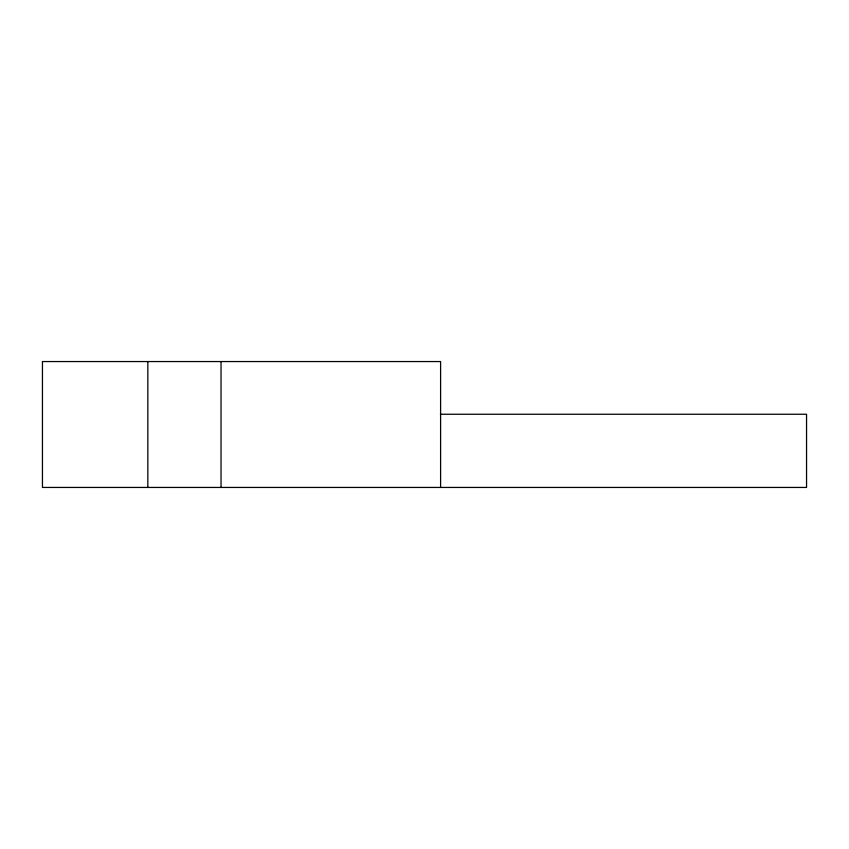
<?xml version="1.0" encoding="UTF-8"?>
<svg xmlns="http://www.w3.org/2000/svg" width="849" height="849" viewBox="0 0 849 849"><rect width="100%" height="100%" fill="white"/><g stroke="black" fill="none" stroke-linecap="round" stroke-linejoin="round"><path stroke-width="1.27" d="M440.419 414.248L806.55 414.248L806.55 487.443L42.45 487.443L42.45 361.557L440.599 361.557L440.599 487.443M221.037 361.557L221.037 487.443M147.843 361.557L147.843 487.443"/></g></svg>
